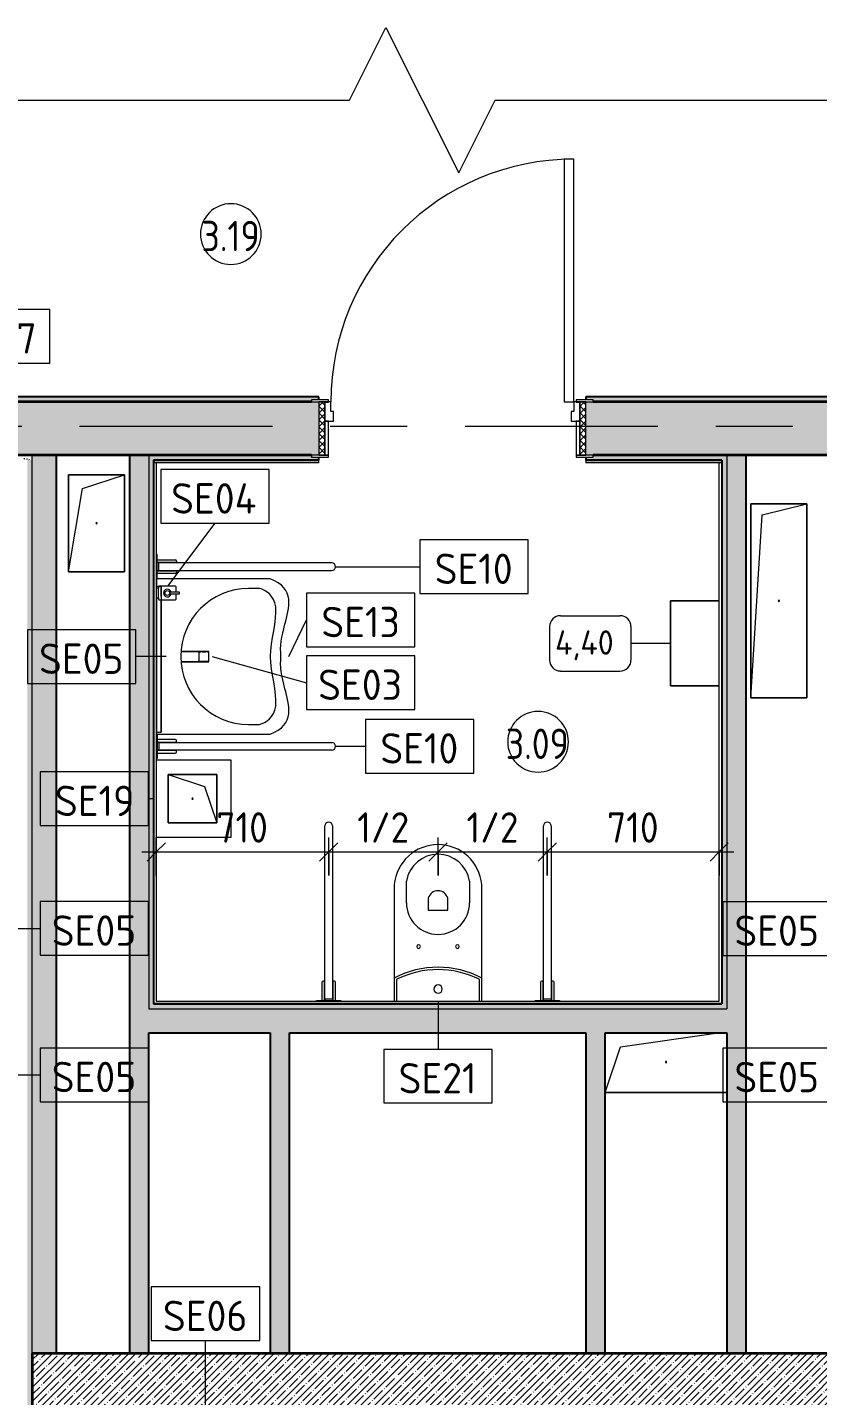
# Model space of a CAD drawing. Header units: millimetres. Extents: x 63482 to 319368, y -8553 to 29000.
# Drawn here: x 67060 to 70314, y 3806 to 9443 of the extents above; entities that cross this region are included whole.
import ezdxf

# ---------------------------------------------------------------- set-up
doc = ezdxf.new("R2010")
doc.units = ezdxf.units.MM
doc.linetypes.add('Осевая', pattern=[1587.5, 317.5, -238.125, 793.75, -238.125])
for name, color, linetype, lineweight, true_color in [('0-1', 7, 'Continuous', 9, 0x4994b4), ('A-DETL-GENF-1', 7, 'Continuous', 9, 0x4994b4), ('A-GENM-1', 7, 'Continuous', 9, 0x4994b4), ('A-WALL-1', 7, 'Continuous', 25, 0x3c3c3c), ('A-WALL-3', 7, 'Continuous', 35, 0x3c3c3c), ('A-WALL-FNSH-1', 7, 'Continuous', 15, 0x3c3c3c), ('P-SANR-FIXT-1', 7, 'Continuous', 15, 0x4994b4)]:
    doc.layers.add(name, color=color, linetype=linetype, lineweight=lineweight, true_color=true_color)
for name, color, linetype, lineweight in [('A-ANNO-DIMS', 7, 'Continuous', 9), ('A-ANNO-DIMS-50', 7, 'Continuous', 9), ('A-AREA-IDEN', 7, 'Continuous', 9), ('A-DETL-GENF', 7, 'Continuous', 9), ('A-DOOR', 7, 'Continuous', 9), ('A-DOOR-1', 7, 'Continuous', 15), ('A-DOOR-FRAM', 7, 'Continuous', 15), ('A-DOOR-FRAM-1', 7, 'Continuous', 9), ('A-GENM', 7, 'Continuous', 9), ('A-WALL', 7, 'Continuous', 9), ('I-FURN', 7, 'Continuous', 9), ('I-FURN-IDEN', 7, 'Continuous', 9), ('I-WALL', 7, 'Continuous', 9), ('P-SANR-FIXT-IDEN', 7, 'Continuous', 9), ('Оси-2', 7, 'Осевая', 9)]:
    doc.layers.add(name, color=color, linetype=linetype, lineweight=lineweight)
doc.styles.add('GOST Common', font='GOST_Common.ttf', dxfattribs={"height": 125})
doc.styles.add('GOST Common_1', font='GOST_Common.ttf', dxfattribs={"height": 100})
doc.styles.add('GOST Common_2', font='GOST_Common.ttf', dxfattribs={"width": 0.9, "height": 125})
doc.styles.add('ISOCPEUR', font='isocpeur.ttf', dxfattribs={"width": 0.9, "height": 125})
doc.dimstyles.new('ISO-2_5_0_9К_БОЛЬШОЙ', dxfattribs={"dimscale": 304.8, "dimtxt": 124.497647, "dimasz": 0.246063, "dimexe": 0.19685, "dimexo": 0.492126, "dimgap": 0, "dimtad": 1, "dimdec": 0, "dimrnd": 10, "dimzin": 0, "dimdsep": 46, "dimtxsty": 'ISOCPEUR', "dimblk1": 'OBLIQUE', "dimblk2": 'OBLIQUE', "dimsah": 1, "dimcen": 0.09, "dimdle": 0.19685, "dimazin": 0, "dimtfac": 1, "dimtdec": 4, "dimtix": 1, "dimtmove": 0, "dimatfit": 3, "dimfxl": 1, "dimtvp": 1, "dimtolj": 1, "dimtzin": 0, "dimarcsym": 2})
pattern_1 = [(45, (0, 0), (-28.512667, 28.512667), []), (45, (28.51, 0), (-28.512667, 28.512667), [50.403, -10.081, 1.676, -8.404])]
pattern_2 = [(135, (0, 0), (-37.717076, -37.717076), [53.34, -8.89, 1.778, -8.89]), (135, (0, 37.694), (-37.717076, -37.717076), []), (50, (0, 0), (63.763904, -5.57885), [6.668, -73.343]), (355, (0, 0), (-12.334876, 66.869514), [5.334, -58.674]), (100.451, (5.314, -0.465), (51.43036, 61.29098), [5.667, -62.332]), (46.184, (0, 17.78), (94.87722, -14.71484), [10.001, -110.014]), (96.636, (7.91, 16.55), (83.09115, 86.5993), [8.5, -93.497]), (351.184, (0, 17.78), (83.09204, 86.59928), [8.001, -88.011]), (21, (8.89, 13.335), (53.064487, -35.792726), [6.667, -73.342]), (326, (8.89, 13.335), (21.63066, 64.46546), [5.334, -58.674]), (71.451, (13.31, 10.35), (74.69646, 28.672367), [5.667, -62.332]), (37.5, (0, 0), (1.080413, 29.594271), [1.676, -56.286, 1.676, -57.887, -58.896]), (37.5, (0, 0), (1.080413, 29.594271), [-117.526, 1.676, -57.22]), (7.5, (0, 0), (23.386368, 35.063507), [1.676, -32.283, 1.676, -54.953, -22.447]), (7.5, (0, 0), (23.386368, 35.063507), [-90.589, 1.676, -20.771]), (327.5, (-19.825, 0), (47.456567, -2.005468), [1.676, -20.549, 1.676, -67.666, -92.012]), (327.5, (-19.825, 0), (47.456567, -2.005468), [-91.567, 1.676, -90.335]), (317.5, (-28.715, 0), (51.844948, 8.89904), [1.676, -27.216, 1.676, -44.374, -65.342]), (317.5, (-28.715, 0), (51.844948, 8.89904), [-74.943, 1.676, -63.665])]
pattern_3 = [(0, (0, 0), (60.96, 15.24), [5.029, -40.691, 5.029, -40.691, -243.84]), (0, (0, 0), (60.96, 15.24), [-91.44, 5.029, -86.411, 5.029, -40.691, -106.68]), (0, (0, 0), (60.96, 15.24), [-228.6, 5.029, -25.451, 5.029, -71.171]), (120, (22.86, 7.62), (-43.678227, 45.1729086), [5.029, -40.691, 5.029, -40.691, -243.84]), (120, (22.86, 7.62), (-43.678227, 45.1729086), [-91.44, 5.029, -86.411, 5.029, -40.691, -106.68]), (120, (22.86, 7.62), (-43.678227, 45.1729086), [-228.6, 5.029, -25.451, 5.029, -71.171]), (240, (30.48, 38.1), (-17.281773, -60.4129086), [5.029, -40.691, 5.029, -40.691, -243.84]), (240, (30.48, 38.1), (-17.281773, -60.4129086), [-91.44, 5.029, -86.411, 5.029, -40.691, -106.68]), (240, (30.48, 38.1), (-17.281773, -60.4129086), [-228.6, 5.029, -25.451, 5.029, -71.171])]

# ---------------------------------------------------------------- blocks, each defined once
blk = doc.blocks.new('110_Дверь_СКБ_1Ст_Внутренняя1 - Д-4 1100x2100h_су мгн-31586709-Фрагмент 3_1')
at = {"layer": 'A-DOOR'}
h = blk.add_hatch(dxfattribs=at)
h.set_pattern_fill('FP_7', color=256, style=0, pattern_type=2)
h.set_pattern_definition([(135, (1751.41, 174.685), (-14.14214, -14.14214), []), (225, (1751.41, 174.685), (14.14214, -14.14214), [])])
h.paths.add_polyline_path([(562.5, -110), (562.5, 110), (537.5, 110), (537.5, -110)])
at = {"layer": 'A-DOOR-FRAM-1'}
h = blk.add_hatch(dxfattribs=at)
h.set_pattern_fill('FP_8', color=256, style=0, pattern_type=2)
h.set_pattern_definition([(45, (-371.384, 174.685), (-14.1421, 14.1421), []), (135, (-371.384, 174.685), (-14.1421, -14.1421), [])])
h.paths.add_polyline_path([(-512.5, -110), (-512.5, 110), (-537.5, 110), (-537.5, -110)])
at = {"layer": 'A-DOOR'}
blk.add_arc((512.5, 110), 1000, 90, 180, dxfattribs=at)
at = {"layer": 'A-DOOR-1'}
for p, q in [((512.5, 1110), (472.5, 1110)), ((472.5, 1110), (472.5, 110)), ((512.5, 110), (512.5, 1110)), ((472.5, 110), (512.5, 110))]:
    blk.add_line(p, q, dxfattribs=at)
at = {"layer": 'A-DOOR-FRAM'}
for p, q in [((-497.5, 118), (-567.5, 118)), ((-567.5, 118), (-567.5, 110)), ((-497.5, 110), (-497.5, 118)), ((592.5, 118), (522.5, 118)), ((522.5, 118), (522.5, 110)), ((592.5, 110), (592.5, 118)), ((-567.5, 110), (-497.5, 110)), ((-512.5, 110), (-537.5, 110)), ((-537.5, 110), (-537.5, -110)), ((-487.5, 110), (-512.5, 110)), ((-512.5, 110), (-512.5, 30)), ((-512.5, -110), (-512.5, 110)), ((-497.5, 110), (-512.5, 110)), ((-512.5, 110), (-512.5, 109)), ((-512.5, 109), (-497.5, 109)), ((-497.5, 109), (-497.5, 110)), ((-487.5, 70), (-487.5, 110)), ((-477.5, 70), (-487.5, 70)), ((-477.5, 30), (-477.5, 70)), ((512.5, 70), (502.5, 70)), ((502.5, 70), (502.5, 30)), ((512.5, 110), (512.5, 70)), ((537.5, 110), (512.5, 110)), ((537.5, 110), (522.5, 110)), ((522.5, 110), (522.5, 109)), ((522.5, 110), (592.5, 110)), ((522.5, 109), (537.5, 109)), ((537.5, 30), (537.5, 110)), ((562.5, 110), (537.5, 110)), ((537.5, 110), (537.5, -110)), ((537.5, 109), (537.5, 110)), ((562.5, -110), (562.5, 110)), ((-512.5, 30), (-477.5, 30)), ((-497.5, 30), (-512.5, 30)), ((-512.5, 30), (-512.5, -110)), ((-497.5, -110), (-497.5, 30)), ((502.5, 30), (537.5, 30)), ((537.5, 30), (522.5, 30)), ((522.5, 30), (522.5, -110)), ((537.5, -110), (537.5, 30)), ((-497.5, -110), (-567.5, -110)), ((-567.5, -110), (-567.5, -118)), ((-537.5, -110), (-512.5, -110)), ((-512.5, -110), (-497.5, -110)), ((-497.5, -118), (-497.5, -110)), ((522.5, -110), (537.5, -110)), ((592.5, -110), (522.5, -110)), ((522.5, -110), (522.5, -118)), ((537.5, -110), (562.5, -110)), ((592.5, -118), (592.5, -110)), ((-567.5, -118), (-497.5, -118)), ((522.5, -118), (592.5, -118))]:
    blk.add_line(p, q, dxfattribs=at)
blk = doc.blocks.new('GM_Отверстие прямоугольное _в плите_ - Отверстие-21604341-Фрагмент 3_1')
at = {"layer": 'A-GENM'}
for p, q in [((-100, -100), (-100, 100)), ((-100, 100), (100, 100)), ((100, 100), (-100, 100)), ((-100, 100), (-100, -100)), ((-50, 50), (100, 100)), ((100, 100), (100, -100)), ((100, -100), (100, 100)), ((-100, -100), (-50, 50)), ((100, -100), (-100, -100)), ((-100, -100), (100, -100))]:
    blk.add_line(p, q, dxfattribs=at)
for start, end in [(360, 180), (180, 360)]:
    blk.add_arc((0, 0), 2.5, start, end, dxfattribs=at)
blk = doc.blocks.new('GM_Отверстие прямоугольное _в плите_ - Отверстие-21608348-Фрагмент 3_1')
at = {"layer": 'A-GENM'}
for p, q in [((-187.5, 62.5), (215, 120)), ((-250, -125), (-187.5, 62.5)), ((250, -125), (-250, -125)), ((-250, -125), (250, -125))]:
    blk.add_line(p, q, dxfattribs=at)
for start, end in [(360, 180), (180, 360)]:
    blk.add_arc((0, 0), 2.5, start, end, dxfattribs=at)
blk = doc.blocks.new('GM_Отверстие прямоугольное _в плите_ - Отверстие-21991729-Фрагмент 3_1')
at = {"layer": 'A-GENM'}
for p, q in [((-115, -400), (-115, 400)), ((-115, 400), (115, 400)), ((115, 400), (-115, 400)), ((-115, 400), (-115, -400)), ((-69, 354), (115, 400)), ((115, 400), (115, -400)), ((115, -400), (115, 400)), ((-115, -400), (-69, 354)), ((115, -400), (-115, -400)), ((-115, -400), (115, -400))]:
    blk.add_line(p, q, dxfattribs=at)
for start, end in [(360, 180), (180, 360)]:
    blk.add_arc((0, 0), 2.5, start, end, dxfattribs=at)
blk = doc.blocks.new('GM_Отверстие прямоугольное _в плите_ - Отверстие-21983700-Фрагмент 3_1')
at = {"layer": 'A-GENM'}
for p, q in [((-115, -200), (-115, 200)), ((-115, 200), (115, 200)), ((115, 200), (-115, 200)), ((-115, 200), (-115, -200)), ((-57.5, 142.5), (115, 200)), ((115, 200), (115, -200)), ((115, -200), (115, 200)), ((-115, -200), (-57.5, 142.5)), ((115, -200), (-115, -200)), ((-115, -200), (115, -200))]:
    blk.add_line(p, q, dxfattribs=at)
for start, end in [(360, 180), (180, 360)]:
    blk.add_arc((0, 0), 2.5, start, end, dxfattribs=at)
blk = doc.blocks.new('зеркало круглое600д - 1_22д зеркало круглое d600-V5-Фрагмент 3_1')
at = {"layer": 'I-FURN'}
for p, q in [((-300, 20), (-300, 0)), ((-300, 0), (245.9, 0)), ((300, 0), (-300, 0)), ((258, 0), (300, 0)), ((300, 0), (300, 20))]:
    blk.add_line(p, q, dxfattribs=at)
blk = doc.blocks.new('132_МГН_Поручень для унитаза_тип откидной - ПР 1Р-18619933-Фрагмент 3_1')
at = {"layer": 'A-GENM-1'}
for p, q in [((-50, -3), (-50, -0.1)), ((50, -3), (-50, -3)), ((-17, -3), (-28.2, -3)), ((-28.2, -3), (-28.2, -78)), ((-17, -83), (-17, -3)), ((-16.6, -8.9), (-16.6, -4.2)), ((-16, -9.5), (-16.6, -8.9)), ((-16, -722), (-16, -9.5)), ((16, -9.5), (-16, -9.5)), ((16, -9.5), (16.6, -8.9)), ((16, -9.5), (16, -722)), ((16.6, -8.9), (16.6, -4.2)), ((28.2, -3), (17, -3)), ((17, -3), (17, -83)), ((28.2, -78), (28.2, -3)), ((50, -0.1), (50, -3)), ((-23.2, -83), (-17, -83)), ((17, -83), (23.2, -83))]:
    blk.add_line(p, q, dxfattribs=at)
for centre, radius, start, end in [((-15.3, -4.2), 1.24, 90, 180), ((15.3, -4.2), 1.24, 0, 90), ((-23.2, -78), 5, 180, 270), ((23.2, -78), 5, 270, 360), ((0, -722), 16, 180, 270), ((0, -722), 16, 270, 360)]:
    blk.add_arc(centre, radius, start, end, dxfattribs=at)
blk = doc.blocks.new('WC Seat_2 with Cistern-Wall Based - SE21-33486978-Фрагмент 3_1')
at = {"layer": 'P-SANR-FIXT-1'}
for p, q in [((-55, 485.5), (-55, 100.5)), ((-5, 410.5), (-5, 500.5)), ((255, 500.5), (255, 410.5)), ((305, 100.5), (305, 485.5)), ((85, 430.5), (85, 380.5)), ((165, 380.5), (165, 430.5)), ((85, 380.5), (165, 380.5)), ((-55, 100.5), (-55, 5.5)), ((-45, 5.5), (-45, 95.6)), ((295, 95.6), (295, 5.5)), ((305, 5.5), (305, 100.5))]:
    blk.add_line(p, q, dxfattribs=at)
for centre, radius, start, end in [((125, 469.8), 180.7, 4.9791, 175.0209), ((125, 478.7), 131.8, 9.5273, 170.4727), ((125, 418.8), 41.7, 16.2602, 163.7398), ((125, 410.5), 130, 180, 360), ((45, 230.5), 7.5, 0, 180), ((45, 230.5), 7.5, 180, 360), ((205, 230.5), 7.5, 0, 180), ((205, 230.5), 7.5, 180, 360), ((125, -237), 382.5, 61.9275, 118.0725), ((125, -247), 382.5, 63.6122, 116.3878), ((125, 55.5), 17.5, 0, 180), ((125, 55.5), 17.5, 180, 360)]:
    blk.add_arc(centre, radius, start, end, dxfattribs=at)
blk = doc.blocks.new('смеситель для раковины - Default-V10-Фрагмент 3_1')
at = {"layer": '0-1'}
for p, q in [((19.7, 151.6), (-19.8, 151.6)), ((-20.3, 110), (-20.4, 97.4)), ((19.8, 111.8), (-19.8, 111.8)), ((20.4, 97.4), (20.3, 110))]:
    blk.add_line(p, q, dxfattribs=at)
at = {"layer": '0-1', "flags": 128}
for points in [[(-20.7, 150.6), (-20.7, 150.2), (-20.7, 149.2), (-20.7, 148.3), (-20.7, 146.9), (-20.7, 145.4), (-20.8, 134.7), (-21.1, 63.6), (-21.1, 93.2)], [(19.7, 151.6), (20, 151.6), (20.2, 151.6), (20.5, 151.4), (20.6, 151.2), (20.7, 151.1), (20.8, 150.9), (20.8, 150.6)], [(-21.4, 37.8), (-21.4, 39.3), (-21.2, 64), (-21.1, 88)], [(-21.1, 37.8), (-21.1, 63.3), (-21.1, 93.2)], [(21.1, 37.8), (21, 77.4), (21, 111.4)]]:
    blk.add_lwpolyline(points, dxfattribs=at)
at = {"layer": 'P-SANR-FIXT-1'}
for p, q in [((21, 151.6), (-21, 151.6)), ((-21, 151.6), (-21, 37.8)), ((-19.7, 144), (-19.8, 111.8)), ((19.8, 111.8), (19.7, 144)), ((19.9, 143.1), (19.9, 140.7)), ((19.9, 136.7), (19.9, 133.6)), ((19.9, 131), (20, 126.2)), ((20, 115.7), (20, 113.5)), ((21, 37.8), (21, 151.6)), ((20, 111.3), (20, 108.6))]:
    blk.add_line(p, q, dxfattribs=at)
at = {"layer": 'P-SANR-FIXT-1', "flags": 128}
for points in [[(-21.1, 37.8), (-21.1, 42.2), (-21, 67.6), (-20.8, 118.3), (-20.7, 143.7), (-20.7, 149.4), (-20.8, 150.2), (-20.9, 145.3), (-20.9, 138.9), (-21.1, 88.1)], [(-20, 109.4), (-20, 111), (-20, 119.8)], [(-19.9, 125.8), (-19.9, 133.8), (-19.9, 138.3)], [(20, 123.6), (20, 119.9), (20, 117.9)], [(21.1, 88.1), (20.9, 138.9), (20.9, 145.3), (20.8, 150.2), (20.7, 149.4), (20.7, 143.7), (20.8, 118.3), (21, 67.6), (21.1, 42.2), (21.1, 37.8)]]:
    blk.add_lwpolyline(points, dxfattribs=at)
at = {"layer": 'P-SANR-FIXT-1'}
for centre, major_axis, ratio, start_param, end_param in [((-19.8, 109.7), (-0.5, 0.002), 0.095846, 0.794229, 1.571164), ((19.8, 109.7), (0.5, 0.002), 0.095848, 4.711795, 5.488843)]:
    blk.add_ellipse(centre, major_axis=major_axis, ratio=ratio, start_param=start_param, end_param=end_param, dxfattribs=at)
for points, knots in [([(-19.9, 147.4), (-19.9, 148), (-19.8, 149.3), (-19.8, 150.7), (-19.8, 151.5), (-19.8, 151.6), (-19.8, 151.6)], [0.1, 0.1, 0.1, 0.1, 0.2, 0.3, 0.4, 0.4725859, 0.4725859, 0.4725859, 0.4725859]), ([(-19.8, 151.6), (-19.7, 151.6), (-19.7, 151.6), (-19.7, 151.2), (-19.7, 150), (-19.7, 148.3), (-19.7, 146.2), (-19.7, 144.8), (-19.7, 144)], [0.4728347, 0.4728347, 0.4728347, 0.4728347, 0.5, 0.6, 0.7, 0.8, 0.9, 1, 1, 1, 1]), ([(19.7, 144), (19.7, 144.8), (19.7, 146.2), (19.7, 148.3), (19.7, 150), (19.7, 151.2), (19.7, 151.6), (19.7, 151.6), (19.7, 151.6)], [0, 0, 0, 0, 0.1, 0.2, 0.3, 0.4, 0.5, 0.5274121, 0.5274121, 0.5274121, 0.5274121]), ([(19.7, 151.6), (19.8, 151.6), (19.8, 151.5), (19.8, 150.7), (19.8, 149.3), (19.9, 148), (19.9, 147.4)], [0.5275209, 0.5275209, 0.5275209, 0.5275209, 0.6, 0.7, 0.8, 0.9, 0.9, 0.9, 0.9]), ([(-21.1, 88.1), (-21.1, 85.7), (-21.1, 82.2), (-21.1, 77.5), (-21.2, 73.9), (-21.2, 70.4), (-21.2, 66.8), (-21.2, 63.9), (-21.2, 61.5), (-21.2, 59.8), (-21.2, 58), (-21.2, 55.7), (-21.3, 52.8), (-21.3, 49.3), (-21.3, 46), (-21.3, 42.6), (-21.4, 39.9), (-21.4, 38.2), (-21.4, 37.6)], [0, 0, 0, 0, 0.0833333, 0.125, 0.1666667, 0.2083333, 0.25, 0.2916667, 0.3125, 0.3333333, 0.3541667, 0.375, 0.4166667, 0.4583333, 0.5, 0.5416667, 0.5833333, 0.6063435, 0.6063435, 0.6063435, 0.6063435]), ([(-20.4, 97.4), (-20.4, 91.1), (-20.5, 81.8), (-20.6, 69.7), (-20.6, 60), (-20.7, 52.6), (-20.8, 47.4), (-20.8, 45.2), (-20.8, 43.5), (-20.9, 41.8), (-20.9, 40), (-20.9, 38.5), (-20.9, 37.8)], [0, 0, 0, 0, 0.2222222, 0.3333333, 0.4444444, 0.5833333, 0.6180556, 0.6527778, 0.6701389, 0.6875, 0.7222222, 0.748762, 0.748762, 0.748762, 0.748762]), ([(-19.8, 111.8), (-19.8, 111.8), (-19.8, 111.7), (-19.8, 110.9), (-19.8, 110.1), (-19.8, 109.7)], [0.4695548, 0.4695548, 0.4695548, 0.4695548, 0.6, 0.8, 1, 1, 1, 1]), ([(19.8, 109.7), (19.8, 110.1), (19.8, 110.9), (19.8, 111.7), (19.8, 111.8), (19.8, 111.8)], [0, 0, 0, 0, 0.2, 0.4, 0.5304748, 0.5304748, 0.5304748, 0.5304748]), ([(20.9, 37.8), (20.9, 38.4), (20.9, 39.8), (20.9, 41.4), (20.8, 42.8), (20.8, 44.1), (20.8, 45.8), (20.8, 48.6), (20.7, 53.5), (20.6, 60.7), (20.6, 68.9), (20.5, 76.5), (20.5, 85.7), (20.4, 92.7), (20.4, 97.4)], [0.25, 0.25, 0.25, 0.25, 0.2777778, 0.3055556, 0.3194444, 0.3333333, 0.3611111, 0.3888889, 0.4444444, 0.5555556, 0.6666667, 0.75, 0.8333333, 1, 1, 1, 1]), ([(20.4, 88.2), (20.4, 88.1), (20.5, 88), (20.6, 87.8), (20.7, 87.5), (20.7, 87.4), (20.7, 87.3)], [0.19375, 0.19375, 0.19375, 0.19375, 0.25, 0.3, 0.35, 0.4, 0.4, 0.4, 0.4]), ([(21.4, 37.7), (21.4, 38), (21.4, 38.7), (21.4, 39.8), (21.4, 41), (21.3, 42.6), (21.3, 44.7), (21.3, 47.5), (21.3, 50.9), (21.2, 55.1), (21.2, 60), (21.2, 65.1), (21.2, 69.9), (21.2, 74.5), (21.1, 80.6), (21.1, 85.1), (21.1, 88.1)], [0.5357143, 0.5357143, 0.5357143, 0.5357143, 0.5535714, 0.5714286, 0.5892857, 0.6071429, 0.6428571, 0.6785714, 0.7142857, 0.75, 0.7857143, 0.8214286, 0.8571429, 0.8928571, 0.9285714, 1, 1, 1, 1])]:
    blk.add_open_spline(points, degree=3, knots=knots, dxfattribs=at)
for points in [[(-20.5, 88.2), (-20.6, 88.2), (-20.7, 88.2), (-20.8, 88.2)], [(-19.8, 111.8), (-19.8, 111.8), (-19.8, 111.8), (-19.8, 111.8)], [(-19.8, 110), (-19.8, 110.3), (-19.8, 110.6), (-19.8, 110.9)], [(19.8, 111.8), (19.8, 111.8), (19.8, 111.8), (19.8, 111.8)], [(19.8, 110.9), (19.8, 110.6), (19.8, 110.3), (19.8, 110)]]:
    blk.add_open_spline(points, degree=3, dxfattribs=at)
blk = doc.blocks.new('TOY_Диспансер мыло - Дозатор Elegance new 11654 019001 хром-V11-Фрагмент 3_1')
at = {"layer": 'A-GENM-1'}
for p, q in [((97.5, 84.7), (97.5, 17)), ((122.2, 86.7), (99.5, 86.7)), ((122.2, 86.7), (102.9, 86.7)), ((127.9, 101.6), (122.2, 101.6)), ((122.2, 101.6), (122.2, 86.7)), ((122.2, 87.7), (122.2, 60.3)), ((127.9, 86.7), (127.9, 101.6)), ((127.9, 60.3), (127.9, 87.7)), ((146.9, 86.7), (127.9, 86.7)), ((150.5, 86.7), (127.9, 86.7)), ((152.5, 25.5), (152.5, 84.7)), ((99.5, 15), (105, 15)), ((145, 15), (105, 15)), ((105, 15), (105, 5.5)), ((145, 5.5), (145, 15)), ((145, 15), (150.5, 15)), ((152.5, 17), (152.5, 25.5))]:
    blk.add_line(p, q, dxfattribs=at)
blk.add_circle((125, 50.7), 10, dxfattribs=at)
for centre, radius, start, end in [((99.5, 84.7), 2, 90, 180), ((125, 50.7), 15.7, 100.4353, 79.365), ((150.5, 84.7), 2, 360, 90), ((99.5, 17), 2, 180, 210), ((99.5, 17), 2, 210, 270), ((150.5, 17), 2, 270, 360)]:
    blk.add_arc(centre, radius, start, end, dxfattribs=at)
blk = doc.blocks.new('SND_Умывальник МГН_Jika - гибкая подводка_ 640х550х165 PN6_3_ ХВ_ГВ накидная гайка BP DN15_ К-гл_кон_ П DN 50-30756074-Фрагмент 3_1')
at = {"layer": 'P-SANR-FIXT-1'}
for p, q in [((-320, 468), (-320, 0)), ((320, 0), (320, 468)), ((-280, 425), (-280, 380)), ((280, 380), (280, 425)), ((-320, 0), (-288.6, 0)), ((-288.6, 0), (-282.9, 0)), ((-282.8, 0), (-281.5, 0)), ((-241.5, 0), (-238.4, 0)), ((-238, 0), (-201.2, 0)), ((-200.7, 0), (223.6, 0)), ((224.1, 0), (260.9, 0)), ((261.3, 0), (288.6, 0)), ((288.8, 0), (305.7, 0)), ((305.8, 0), (311.4, 0)), ((311.4, 0), (320, 0))]:
    blk.add_line(p, q, dxfattribs=at)
blk.add_arc((0, 380), 280, 180, 360, dxfattribs=at)
for points, knots in [([(0, 512.9), (-41.2, 508.8), (-131.1, 523.5), (-281.1, 574.8), (-320, 468)], [-0.715552, -0.715552, -0.715552, -0.715552, -0.3972744, 0, 0, 0, 0]), ([(320, 468), (281.1, 574.8), (131.1, 523.5), (41.2, 508.8), (0, 512.9)], [-0.715552, -0.715552, -0.715552, -0.715552, -0.3182776, 0, 0, 0, 0]), ([(0, 470), (-61.7, 470), (-229.3, 523.4), (-272.8, 450.8), (-280, 425)], [0, 0, 0, 0, 0.3523534, 0.6664917, 0.6664917, 0.6664917, 0.6664917]), ([(280, 425), (272.8, 450.8), (229.3, 523.4), (61.7, 470), (0, 470)], [0, 0, 0, 0, 0.3141383, 0.6664917, 0.6664917, 0.6664917, 0.6664917])]:
    blk.add_open_spline(points, degree=3, knots=knots, dxfattribs=at)
blk = doc.blocks.new('132_МГН_Поручень для унитаза_тип откидной - ПР 1Р-18611699-Фрагмент 3_1')
at = {"layer": 'A-GENM-1'}
for p, q in [((-16, 722), (-16, 9.5)), ((16, 9.5), (16, 722)), ((-28.2, 3), (-28.2, 78)), ((-23.2, 83), (-17, 83)), ((-17, 83), (-17, 3)), ((17, 83), (23.2, 83)), ((17, 3), (17, 83)), ((28.2, 78), (28.2, 3)), ((-50, 3), (-50, 0)), ((50, 3), (-50, 3)), ((-17, 3), (-28.2, 3)), ((-16, 9.5), (-16.6, 8.9)), ((-16.6, 8.9), (-16.6, 4.2)), ((16, 9.5), (-16, 9.5)), ((16, 9.5), (16.6, 8.9)), ((16.6, 8.9), (16.6, 4.2)), ((28.2, 3), (17, 3)), ((50, 0), (50, 3)), ((-50, 0), (50, 0))]:
    blk.add_line(p, q, dxfattribs=at)
for centre, radius, start, end in [((0, 722), 16, 90, 180), ((0, 722), 16, 0, 90), ((-23.2, 78), 5, 90, 180), ((23.2, 78), 5, 0, 90), ((-15.3, 4.2), 1.24, 180, 270), ((15.3, 4.2), 1.24, 270, 360)]:
    blk.add_arc(centre, radius, start, end, dxfattribs=at)
blk = doc.blocks.new('132_МГН_Поручень для унитаза_тип откидной - ПР 1Р-V12-Фрагмент 3_1')
at = {"layer": 'A-GENM-1'}
for p, q in [((-50, -3), (-50, 0)), ((-50, 0), (50, 0)), ((50, 0), (50, -3)), ((50, -3), (-50, -3)), ((-17, -3), (-28.2, -3)), ((-28.2, -3), (-28.2, -78)), ((-17, -83), (-17, -3)), ((-16.6, -8.9), (-16.6, -4.2)), ((-16, -9.5), (-16.6, -8.9)), ((-16, -722), (-16, -9.5)), ((16, -9.5), (-16, -9.5)), ((16, -9.5), (16.6, -8.9)), ((16, -9.5), (16, -722)), ((16.6, -8.9), (16.6, -4.2)), ((28.2, -3), (17, -3)), ((17, -3), (17, -83)), ((28.2, -78), (28.2, -3)), ((-23.2, -83), (-17, -83)), ((17, -83), (23.2, -83))]:
    blk.add_line(p, q, dxfattribs=at)
for centre, radius, start, end in [((-15.3, -4.2), 1.24, 90, 180), ((15.3, -4.2), 1.24, 0, 90), ((-23.2, -78), 5, 180, 270), ((23.2, -78), 5, 270, 360), ((0, -722), 16, 180, 270), ((0, -722), 16, 270, 360)]:
    blk.add_arc(centre, radius, start, end, dxfattribs=at)
blk = doc.blocks.new('Plumbing_Drainage_hansgrohe_56248XXX-RainDrain-Point-Complete-set-po - 800 Stainless Steel Optic-V14-Фрагмент 3_1')
at = {"layer": 'A-DETL-GENF-1'}
for p, q in [((158.5, 158.5), (-149.3, 158.5)), ((158.5, -158.5), (158.5, 158.5)), ((-149.3, -158.5), (158.5, -158.5))]:
    blk.add_line(p, q, dxfattribs=at)
blk = doc.blocks.new('DET_L_Линия разрыва - М100-30612265-Фрагмент 3_1')
at = {"layer": 'A-DETL-GENF'}
for p, q in [((3725.5, 300), (3575.5, 0)), ((4025.5, -300), (3725.5, 300)), ((3575.5, 0), (0, 0)), ((4175.5, 0), (4025.5, -300)), ((7751, 0), (4175.5, 0))]:
    blk.add_line(p, q, dxfattribs=at)
blk = doc.blocks.new('М_сантехническая_рамка1 - В рамке-30590747-Фрагмент 3_1')
at = {"layer": 'P-SANR-FIXT-IDEN'}
for p, q in [((4.29, 2.24), (-4.64, 2.24)), ((-4.64, 2.24), (-4.64, -2.18)), ((4.29, -2.18), (4.29, 2.24)), ((-4.64, -2.18), (4.29, -2.18))]:
    blk.add_line(p, q, dxfattribs=at)
blk = doc.blocks.new('Марка_Мебель - В прямоуг_Balcon_Марка-25523697-Фрагмент 3_1')
at = {"layer": 'I-FURN-IDEN'}
for p, q in [((-2.45, 2.28), (2.45, 2.28)), ((-3.35, 1.38), (-3.35, -1.38)), ((3.35, 1.38), (3.35, -1.38)), ((-2.46, -2.28), (2.45, -2.28))]:
    blk.add_line(p, q, dxfattribs=at)
for centre, radius, start, end in [((-2.45, 1.38), 0.9, 90, 180), ((2.45, 1.38), 0.9, 0, 90), ((-2.46, -1.38), 0.893, 180, 270), ((2.45, -1.38), 0.9, 270, 0)]:
    blk.add_arc(centre, radius, start, end, dxfattribs=at)
blk = doc.blocks.new('DIMBLOCK19-Фрагмент 3_1')
at = {"layer": 'A-ANNO-DIMS-50'}
for p, q in [((69201.1, 5948.7), (69201.1, 6105.7)), ((69909, 5948.7), (69909, 6105.7)), ((69141.1, 6045.7), (69969, 6045.7)), ((69201.1, 6045.7), (69201.1, 5948.7)), ((69909, 6045.7), (69909, 5948.7))]:
    blk.add_line(p, q, dxfattribs=at)
at = {"layer": 'A-ANNO-DIMS-50', "lineweight": 20}
for p, q in [((69201.1, 6045.7), (69163.6, 6008.2)), ((69201.1, 6045.7), (69238.6, 6083.2)), ((69909, 6045.7), (69871.5, 6008.2)), ((69909, 6045.7), (69946.5, 6083.2))]:
    blk.add_line(p, q, dxfattribs=at)
at = {"layer": 'A-ANNO-DIMS-50', "color": 0, "insert": (69447.3, 6209), "char_height": 125, "width": 258.572, "attachment_point": 1, "line_spacing_factor": 1.149209, "style": 'ISOCPEUR'}
blk.add_mtext('710', dxfattribs=at)
blk = doc.blocks.new('_Oblique')
at = {"color": 0, "linetype": 'ByBlock', "lineweight": -2}
blk.add_line((-0.5, -0.5), (0.5, 0.5), dxfattribs=at)
blk = doc.blocks.new('DIMBLOCK20-Фрагмент 3_1')
at = {"layer": 'A-ANNO-DIMS-50'}
for p, q in [((67591, 5948.7), (67591, 6105.7)), ((68301.1, 5948.7), (68301.1, 6105.7)), ((67531, 6045.7), (68361.1, 6045.7)), ((67591, 6045.7), (67591, 5948.7)), ((68301.1, 6045.7), (68301.1, 5948.7))]:
    blk.add_line(p, q, dxfattribs=at)
at = {"layer": 'A-ANNO-DIMS-50', "lineweight": 20}
for p, q in [((67591, 6045.7), (67553.5, 6008.2)), ((67591, 6045.7), (67628.5, 6083.2)), ((68301.1, 6045.7), (68263.6, 6008.2)), ((68301.1, 6045.7), (68338.6, 6083.2))]:
    blk.add_line(p, q, dxfattribs=at)
at = {"layer": 'A-ANNO-DIMS-50', "color": 0, "insert": (67838.3, 6209), "char_height": 125, "width": 258.572, "attachment_point": 1, "line_spacing_factor": 1.149209, "style": 'ISOCPEUR'}
blk.add_mtext('710', dxfattribs=at)
blk = doc.blocks.new('DIMBLOCK21-Фрагмент 3_1')
at = {"layer": 'A-ANNO-DIMS-50'}
for p, q in [((68301.1, 5948.7), (68301.1, 6105.7)), ((68751.1, 5948.7), (68751.1, 6105.7)), ((68241.1, 6045.7), (68751.1, 6045.7)), ((68301.1, 6045.7), (68301.1, 5948.7)), ((68751.1, 6045.7), (68751.1, 5948.7))]:
    blk.add_line(p, q, dxfattribs=at)
at = {"layer": 'A-ANNO-DIMS-50', "lineweight": 20}
for p, q in [((68301.1, 6045.7), (68263.6, 6008.2)), ((68301.1, 6045.7), (68338.6, 6083.2)), ((68751.1, 6045.7), (68713.6, 6008.2)), ((68751.1, 6045.7), (68788.6, 6083.2))]:
    blk.add_line(p, q, dxfattribs=at)
at = {"layer": 'A-ANNO-DIMS-50', "color": 0, "insert": (68418.3, 6209), "char_height": 125, "width": 258.572, "attachment_point": 1, "line_spacing_factor": 1.149209, "style": 'ISOCPEUR'}
blk.add_mtext('1/2', dxfattribs=at)
blk = doc.blocks.new('DIMBLOCK22-Фрагмент 3_1')
at = {"layer": 'A-ANNO-DIMS-50'}
for p, q in [((68751.1, 5948.7), (68751.1, 6105.7)), ((69201.1, 5948.7), (69201.1, 6105.7)), ((68751.1, 6045.7), (69261.1, 6045.7)), ((68751.1, 6045.7), (68751.1, 5948.7)), ((69201.1, 6045.7), (69201.1, 5948.7))]:
    blk.add_line(p, q, dxfattribs=at)
at = {"layer": 'A-ANNO-DIMS-50', "lineweight": 20}
for p, q in [((68751.1, 6045.7), (68713.6, 6008.2)), ((68751.1, 6045.7), (68788.6, 6083.2)), ((69201.1, 6045.7), (69163.6, 6008.2)), ((69201.1, 6045.7), (69238.6, 6083.2))]:
    blk.add_line(p, q, dxfattribs=at)
at = {"layer": 'A-ANNO-DIMS-50', "color": 0, "insert": (68868.3, 6209), "char_height": 125, "width": 258.572, "attachment_point": 1, "line_spacing_factor": 1.149209, "style": 'ISOCPEUR'}
blk.add_mtext('1/2', dxfattribs=at)
blk = doc.blocks.new('Марка_Помещения - Номер-25198446-Фрагмент 3_1')
at = {"layer": 'A-AREA-IDEN'}
for start, end in [(360, 180), (180, 360)]:
    blk.add_arc((0, 0), 2.5, start, end, dxfattribs=at)

msp = doc.modelspace()

# ---------------------------------------------------------------- hatches: boundary and pattern name
at = {"layer": 'I-WALL'}
h = msp.add_hatch(dxfattribs=at)
h.set_pattern_fill('FP_10', color=256, style=0, pattern_type=2)
h.set_pattern_definition(pattern_3)
h.paths.add_polyline_path([(71690, 7900), (72250, 7900), (72250, 7908), (72305, 7908), (72305, 7920), (71660, 7920), (71660, 7908), (71690, 7908)])
h.paths.add_polyline_path([(70680, 7900), (70680, 7908), (70710, 7908), (70710, 7920), (69360, 7920), (69360, 7908), (69390, 7908), (69390, 7900), (69868.9, 7900)])
h.paths.add_polyline_path([(64810.9, 7900), (65880, 7900), (65880, 7908), (65910, 7908), (65910, 7920), (64810.9, 7920), (64810.9, 7915.1)])
h.paths.add_polyline_path([(67560.6, 7900), (68230, 7900), (68230, 7908), (68260, 7908), (68260, 7920), (66860, 7920), (66860, 7908), (66890, 7908), (66890, 7900)])
h = msp.add_hatch(dxfattribs=at)
h.set_pattern_fill('FP_3', color=256, style=0, pattern_type=2)
h.set_pattern_definition(pattern_1)
h.paths.add_polyline_path([(69360, 7680), (70710, 7680), (70710, 7900), (69360, 7900)])
h.paths.add_polyline_path([(71860, 7680), (71860, 7900), (71660, 7900), (71660, 7680), (71840, 7680)])
h.paths.add_polyline_path([(66890, 7680), (68260, 7680), (68260, 7900), (66860, 7900), (66860, 7680)])
h = msp.add_hatch(dxfattribs=at)
h.set_pattern_fill('FP_10', color=256, style=0, pattern_type=2)
h.set_pattern_definition(pattern_3)
h.paths.add_polyline_path([(67080, 7660), (67080, 7680), (66890, 7680), (66890, 7672), (66860, 7672), (66860, 7660), (67060, 7660)])
h = msp.add_hatch(dxfattribs=at)
h.set_pattern_fill('FP_4', color=256, style=0, pattern_type=2)
h.set_pattern_definition(pattern_2)
h.paths.add_polyline_path([(67180, 3980), (67180, 7680), (67080, 7680), (67080, 3980)])
h = msp.add_hatch(dxfattribs=at)
h.set_pattern_fill('FP_4', color=256, style=0, pattern_type=2)
h.set_pattern_definition(pattern_2)
h.paths.add_polyline_path([(67560, 3980), (67560, 7680), (67480, 7680), (67480, 3980)])
h = msp.add_hatch(dxfattribs=at)
h.set_pattern_fill('FP_10', color=256, style=0, pattern_type=2)
h.set_pattern_definition(pattern_3)
h.paths.add_polyline_path([(69920, 7660), (69940, 7660), (69940, 7680), (69390, 7680), (69390, 7672), (69360, 7672), (69360, 7660), (69919, 7660)])
h.paths.add_polyline_path([(67560, 7660), (68260, 7660), (68260, 7672), (68230, 7672), (68230, 7680), (67560, 7680)])
h = msp.add_hatch(dxfattribs=at)
h.set_pattern_fill('FP_4', color=256, style=0, pattern_type=2)
h.set_pattern_definition(pattern_2)
h.paths.add_polyline_path([(70020, 3980), (70020, 7680), (69940, 7680), (69940, 3980)])
h = msp.add_hatch(dxfattribs=at)
h.set_pattern_fill('FP_10', color=256, style=0, pattern_type=2)
h.set_pattern_definition(pattern_3)
h.paths.add_polyline_path([(67060, 3760), (67080, 3760), (67080, 7660), (67060, 7660), (67060, 3933.3)])
h = msp.add_hatch(dxfattribs=at)
h.set_pattern_fill('FP_10', color=256, style=0, pattern_type=2)
h.set_pattern_definition(pattern_3)
h.paths.add_polyline_path([(67560, 5400), (67580, 5400), (67580, 7660), (67560, 7660), (67560, 5468.3)])
h = msp.add_hatch(dxfattribs=at)
h.set_pattern_fill('FP_10', color=256, style=0, pattern_type=2)
h.set_pattern_definition(pattern_3)
h.paths.add_polyline_path([(69940, 5420), (69940, 7660), (69920, 7660), (69920, 5420)])
h = msp.add_hatch(dxfattribs=at)
h.set_pattern_fill('FP_10', color=256, style=0, pattern_type=2)
h.set_pattern_definition(pattern_3)
h.paths.add_polyline_path([(67580, 5400), (69940, 5400), (69940, 5420), (67580, 5420)])
h = msp.add_hatch(dxfattribs=at)
h.set_pattern_fill('FP_4', color=256, style=0, pattern_type=2)
h.set_pattern_definition(pattern_2)
h.paths.add_polyline_path([(68714.7, 5300), (69940, 5300), (69940, 5400), (67560, 5400), (67560, 5300), (68140, 5300)])
h = msp.add_hatch(dxfattribs=at)
h.set_pattern_fill('FP_4', color=256, style=0, pattern_type=2)
h.set_pattern_definition(pattern_2)
h.paths.add_polyline_path([(68060, 3980), (68140, 3980), (68140, 5300), (68060, 5300)])
h = msp.add_hatch(dxfattribs=at)
h.set_pattern_fill('FP_4', color=256, style=0, pattern_type=2)
h.set_pattern_definition(pattern_2)
h.paths.add_polyline_path([(69440, 3980), (69440, 5300), (69360, 5300), (69360, 3980)])
h = msp.add_hatch(dxfattribs=at)
h.set_pattern_fill('FP_3', color=256, style=0, pattern_type=2)
h.set_pattern_definition(pattern_1)
h.paths.add_polyline_path([(68465, 3760), (70420, 3760), (70420, 3980), (67080, 3980), (67080, 3760), (68385, 3760)])

# ---------------------------------------------------------------- linework, layer by layer
at = {"layer": 'A-WALL'}
for p, q in [((67080, 3980), (67080, 7680)), ((67560, 7680), (67560, 5400)), ((69940, 7680), (69940, 5400)), ((67560, 5400), (69940, 5400))]:
    msp.add_line(p, q, dxfattribs=at)
at = {"layer": 'A-WALL-1'}
for p, q in [((68260, 7920), (66860, 7920)), ((68260, 7908), (68260, 7920)), ((70710, 7920), (69360, 7920)), ((69360, 7920), (69360, 7908)), ((67180, 3980), (67180, 7680)), ((67480, 7680), (67480, 3980)), ((68260, 7660), (68260, 7672)), ((69360, 7672), (69360, 7660)), ((70020, 3980), (70020, 7680)), ((67580, 7660), (67580, 5420)), ((68260, 7660), (67580, 7660)), ((69920, 7660), (69360, 7660)), ((69920, 7660), (69920, 5420)), ((67580, 5420), (69920, 5420)), ((67560, 3980), (67560, 5300)), ((67560, 5300), (68060, 5300)), ((68060, 5300), (68060, 3980)), ((68140, 5300), (69360, 5300)), ((68140, 3980), (68140, 5300)), ((69360, 5300), (69360, 3980)), ((69440, 5300), (69940, 5300)), ((69440, 3980), (69440, 5300)), ((69940, 5300), (69940, 3980))]:
    msp.add_line(p, q, dxfattribs=at)
at = {"layer": 'A-WALL-3'}
for p, q in [((68230, 7900), (66890, 7900)), ((70680, 7900), (69390, 7900)), ((68230, 7680), (66890, 7680)), ((70680, 7680), (69390, 7680)), ((70420, 3980), (67080, 3980)), ((67080, 3980), (67080, 3760))]:
    msp.add_line(p, q, dxfattribs=at)
at = {"layer": 'A-WALL-FNSH-1'}
for p, q in [((68260, 7921), (66860, 7921)), ((68260, 7920), (68260, 7921)), ((70710, 7921), (69360, 7921)), ((69360, 7921), (69360, 7920)), ((67581, 5421), (67581, 7659)), ((67581, 7659), (68260, 7659)), ((68260, 7659), (68260, 7660)), ((69360, 7660), (69360, 7659)), ((69360, 7659), (69919, 7659)), ((69919, 7659), (69919, 5421)), ((69919, 5421), (67581, 5421))]:
    msp.add_line(p, q, dxfattribs=at)
at = {"layer": 'I-FURN'}
for p, q in [((69909, 7080), (69708.4, 7080)), ((69708.4, 7080), (69708.4, 6730)), ((69708.4, 6730), (69708.4, 7080)), ((69708.4, 7080), (69909, 7080)), ((69708.4, 6730), (69909, 6730)), ((69909, 6730), (69708.4, 6730))]:
    msp.add_line(p, q, dxfattribs=at)
at = {"layer": 'I-FURN-IDEN'}
msp.add_line((69708.4, 6905), (69545.7, 6905), dxfattribs=at)
at = {"layer": 'I-WALL'}
for p, q in [((68260, 7649), (67580, 7649)), ((67591, 7649), (67591, 5431)), ((68260, 7649), (68260, 7659)), ((69360, 7659), (69360, 7649)), ((69920, 7649), (69360, 7649)), ((69909, 5431), (69909, 7649)), ((67591, 5431), (69909, 5431))]:
    msp.add_line(p, q, dxfattribs=at)
at = {"layer": 'P-SANR-FIXT-IDEN'}
for p, q in [((67639, 7140), (67832.7, 7400.3)), ((68329.3, 7220.9), (68676.3, 7220.9)), ((68137.1, 6851), (68209.7, 7001.6)), ((67632, 6850.5), (67506.7, 6850.5)), ((67821.3, 6851.1), (68209.7, 6743.1)), ((68329.3, 6481.1), (68452.5, 6481.1)), ((67581.6, 6264.8), (67559.3, 6264.8)), ((67008.6, 5730.5), (67112.6, 5730.5)), ((68751.1, 5431), (68751.1, 5232.5)), ((67008.6, 5127.5), (67112.6, 5127.5)), ((67793.8, 3729), (67793.8, 4032.7))]:
    msp.add_line(p, q, dxfattribs=at)
at = {"layer": 'Оси-2'}
msp.add_line((65132.2, 7800), (71311.9, 7800), dxfattribs=at)

# ---------------------------------------------------------------- block references
at = {"layer": 'A-AREA-IDEN', "xscale": 49.99999999999998, "yscale": 49.99999999999998, "zscale": 49.99999999999998}
for p in [(67897.9, 8591.3), (69163.1, 6499.5)]:
    msp.add_blockref('Марка_Помещения - Номер-25198446-Фрагмент 3_1', p, dxfattribs=at)
at = {"layer": 'A-DETL-GENF', "rotation": 180}
msp.add_blockref('DET_L_Линия разрыва - М100-30612265-Фрагмент 3_1', (72561.9, 9142.8), dxfattribs=at)
at = {"layer": 'A-DOOR'}
msp.add_blockref('110_Дверь_СКБ_1Ст_Внутренняя1 - Д-4 1100x2100h_су мгн-31586709-Фрагмент 3_1', (68797.5, 7790), dxfattribs=at)
at = {"layer": 'A-GENM'}
for name, p in [('GM_Отверстие прямоугольное _в плите_ - Отверстие-21983700-Фрагмент 3_1', (67345, 7400)), ('GM_Отверстие прямоугольное _в плите_ - Отверстие-21991729-Фрагмент 3_1', (70155, 7080)), ('GM_Отверстие прямоугольное _в плите_ - Отверстие-21608348-Фрагмент 3_1', (69690, 5180))]:
    msp.add_blockref(name, p, dxfattribs=at)
at = {"layer": 'A-GENM', "rotation": 270}
msp.add_blockref('GM_Отверстие прямоугольное _в плите_ - Отверстие-21604341-Фрагмент 3_1', (67740, 6265), dxfattribs=at)
at = {"layer": 'I-FURN', "rotation": 90.0000000000001}
msp.add_blockref('зеркало круглое600д - 1_22д зеркало круглое d600-V5-Фрагмент 3_1', (67611, 6839.6), dxfattribs=at)
at = {"layer": 'I-FURN-IDEN', "xscale": 49.99999999999998, "yscale": 49.99999999999998, "zscale": 49.99999999999998}
msp.add_blockref('Марка_Мебель - В прямоуг_Balcon_Марка-25523697-Фрагмент 3_1', (69377.9, 6905), dxfattribs=at)
at = {"layer": 'P-SANR-FIXT-1'}
for name, p, rotation in [('132_МГН_Поручень для унитаза_тип откидной - ПР 1Р-18611699-Фрагмент 3_1', (67591.3, 7220.9), 269.9999999999966), ('SND_Умывальник МГН_Jika - гибкая подводка_ 640х550х165 PN6_3_ ХВ_ГВ накидная гайка BP DN15_ К-гл_кон_ П DN 50-30756074-Фрагмент 3_1', (67591.3, 6851), 270.0000000000037), ('TOY_Диспансер мыло - Дозатор Elegance new 11654 019001 хром-V11-Фрагмент 3_1', (67585.5, 7237.5), 270), ('смеситель для раковины - Default-V10-Фрагмент 3_1', (67655, 6850.5), 269.9999999999996), ('132_МГН_Поручень для унитаза_тип откидной - ПР 1Р-V12-Фрагмент 3_1', (67591.3, 6481.1), 90.00000000001408), ('132_МГН_Поручень для унитаза_тип откидной - ПР 1Р-18619933-Фрагмент 3_1', (68301.1, 5430.9), 180), ('132_МГН_Поручень для унитаза_тип откидной - ПР 1Р-18619933-Фрагмент 3_1', (69201.1, 5430.9), 180)]:
    msp.add_blockref(name, p, dxfattribs=dict(at, rotation=rotation))
for name, p in [('Plumbing_Drainage_hansgrohe_56248XXX-RainDrain-Point-Complete-set-po - 800 Stainless Steel Optic-V14-Фрагмент 3_1', (67740.3, 6265)), ('WC Seat_2 with Cistern-Wall Based - SE21-33486978-Фрагмент 3_1', (68626.1, 5425.5))]:
    msp.add_blockref(name, p, dxfattribs=at)
at = {"layer": 'P-SANR-FIXT-IDEN', "xscale": 49.99999999999998, "yscale": 49.99999999999998, "zscale": 49.99999999999998}
for p in [(66937.9, 8168.5), (67841.4, 7509.2), (68908.3, 7219.4), (68441.7, 7000), (67292.1, 6848.9), (68441.7, 6741.6), (68684.5, 6479.5), (67344.6, 6263.3), (67344.6, 5729), (70155.9, 5728.4), (67344.6, 5125.9), (68759.7, 5120.5), (70155.9, 5125.4), (67802.4, 4141.6)]:
    msp.add_blockref('М_сантехническая_рамка1 - В рамке-30590747-Фрагмент 3_1', p, dxfattribs=at)

# ---------------------------------------------------------------- texts
at = {"layer": 'A-AREA-IDEN', "char_height": 125, "attachment_point": 1, "style": 'GOST Common_2'}
for s, insert, width in [('3.19', (67776.9, 8645.6), 303.038), ('3.09', (69030.2, 6553.8), 331.899)]:
    msp.add_mtext(s, dxfattribs=dict(at, insert=insert, width=width))
at = {"layer": 'I-FURN-IDEN', "insert": (69233.2, 6958.5), "char_height": 100, "width": 332.7, "attachment_point": 1, "style": 'GOST Common_1'}
msp.add_mtext('4,40', dxfattribs=at)
at = {"layer": 'P-SANR-FIXT-IDEN', "char_height": 125, "attachment_point": 1, "style": 'GOST Common'}
for s, insert, width in [('SE07', (66753.6, 8223.9), 444.937), ('SE04', (67652.1, 7564.6), 456.962), ('SE10', (68737.3, 7274.8), 412.869), ('SE13', (68270.6, 7055.4), 412.869), ('SE05', (67107.8, 6904.3), 444.937), ('SE03', (68257.4, 6797), 444.937), ('SE10', (68513.5, 6534.9), 412.869), ('SE19', (67173.6, 6318.7), 412.869), ('SE05', (67160.3, 5784.4), 444.937), ('SE05', (69971.6, 5783.8), 444.937), ('SE05', (67160.3, 5181.3), 444.937), ('SE21', (68588.7, 5175.9), 412.869), ('SE05', (69971.6, 5180.8), 444.937), ('SE06', (67618.1, 4197), 444.937)]:
    msp.add_mtext(s, dxfattribs=dict(at, insert=insert, width=width))

# ---------------------------------------------------------------- dimensions: what is measured, and where the dimension line sits
at = {"layer": 'A-ANNO-DIMS'}
for base, p1, p2, override, picture, middle in [((68301.1, 6045.7), (67591, 6098.7), (68301.1, 6098.7), {"dimpost": '<>', "dimfxl": 710.082888}, 'DIMBLOCK20-Фрагмент 3_1', (67946, 6108.2)), ((69909, 6045.7), (69201.1, 6098.7), (69909, 6098.7), {"dimpost": '<>', "dimfxl": 707.917133}, 'DIMBLOCK19-Фрагмент 3_1', (69555, 6108.2))]:
    dim = msp.add_linear_dim(base=base, p1=p1, p2=p2, dimstyle='ISO-2_5_0_9К_БОЛЬШОЙ', override=override, dxfattribs=at)
    dim.commit()
    dim.dimension.update_dxf_attribs({"geometry": picture, "text_midpoint": middle})
for base, p1, p2, picture, middle in [((68751.1, 6045.7), (68301.1, 6098.7), (68751.1, 6098.7), 'DIMBLOCK21-Фрагмент 3_1', (68526.1, 6108.2)), ((69201.1, 6045.7), (68751.1, 6098.7), (69201.1, 6098.7), 'DIMBLOCK22-Фрагмент 3_1', (68976.1, 6108.2))]:
    dim = msp.add_linear_dim(base=base, p1=p1, p2=p2, text='1/2', dimstyle='ISO-2_5_0_9К_БОЛЬШОЙ', override={"dimpost": '<>', "dimfxl": 450}, dxfattribs=at)
    dim.commit()
    dim.dimension.update_dxf_attribs({"geometry": picture, "text_midpoint": middle})

doc.saveas('drawing.dxf')
